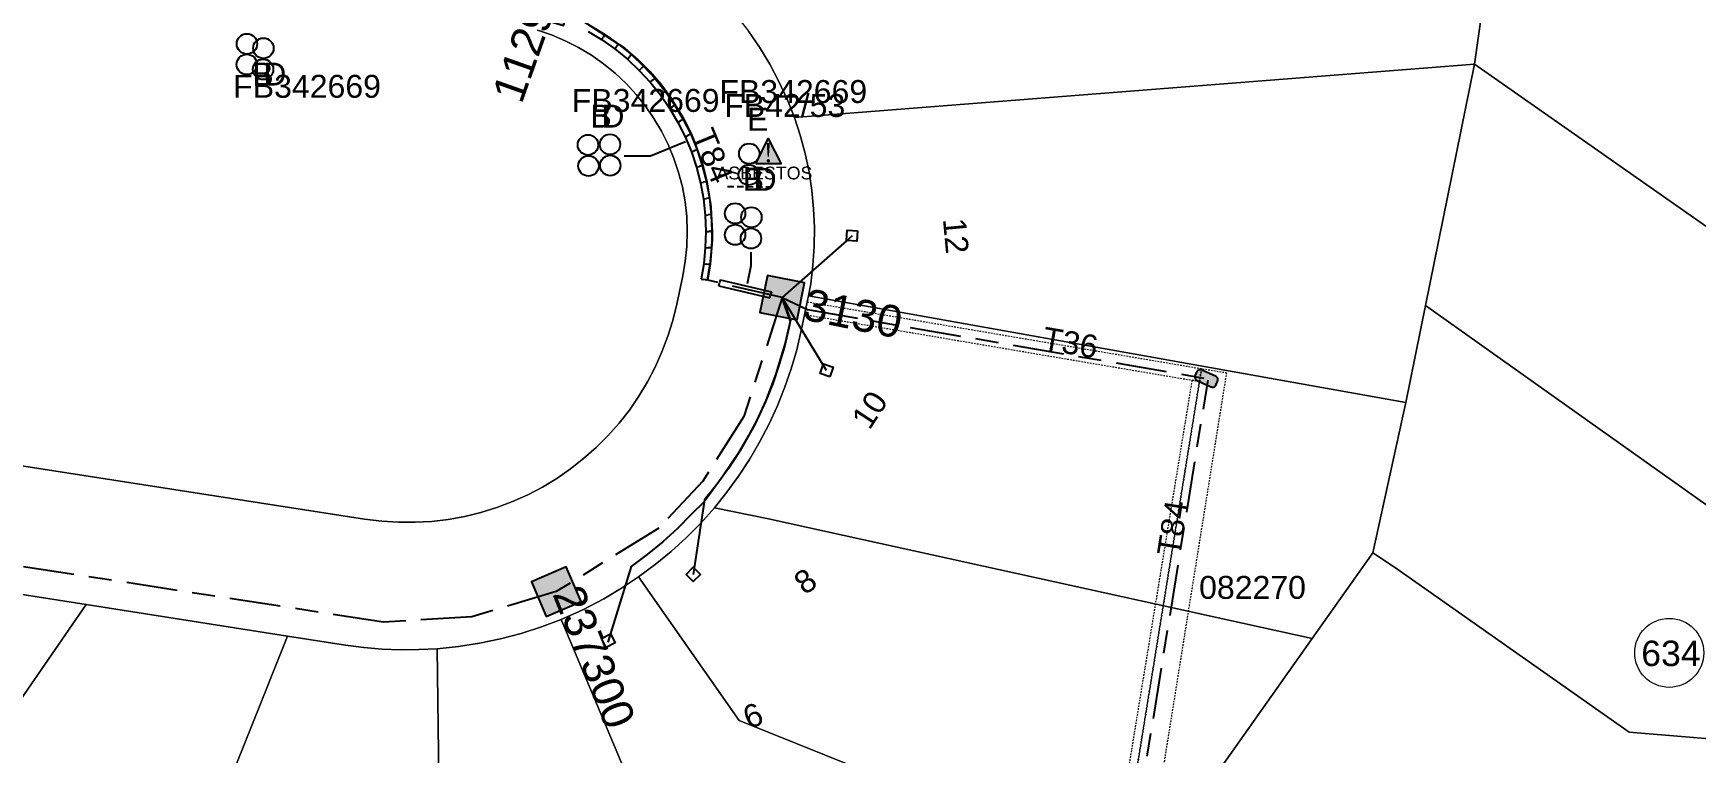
# Model space of a CAD drawing. Header units: metres. Extents: x 298214 to 299272, y 6265564 to 6266203.
# Drawn here: x 298539 to 298669.6, y 6265805.3 to 6265861.8 of the extents above; entities that cross this region are included whole.
import ezdxf
from ezdxf.enums import TextEntityAlignment as Align

# ---------------------------------------------------------------- set-up
doc = ezdxf.new("R2010")
doc.units = ezdxf.units.M
for name, pattern in [('Cable Exist UG', [8.2, 4, -1.2, 1.8, -1.2]), ('DASHED', [0.75, 0.5, -0.25]), ('HIDDEN', [0.375, 0.25, -0.125]), ('HIDDEN2', [0.1875, 0.125, -0.0625])]:
    doc.linetypes.add(name, pattern=pattern)
doc.layers.get('0').update_dxf_attribs({"color": 6})
for name, color, linetype, lineweight in [('Cadastre Land Parcels_SP_EXT', 9, 'Continuous', 5), ('Cadastre Other Property_SP_EXT', 9, 'HIDDEN', 5), ('Cadastre Roads_SP_EXT', 9, 'Continuous', 5)]:
    doc.layers.add(name, color=color, linetype=linetype, lineweight=lineweight)
for name, color, linetype in [('Duct_SP_EXT', 7, 'Continuous'), ('Equip_LV_EXT', 7, 'Continuous'), ('Mains_LV_EXT', 7, 'Continuous'), ('Mains_LV_SL_EXT', 7, 'Continuous'), ('Services_SP_EXT', 7, 'Continuous'), ('SupportsUG_SP_LV_EXT', 7, 'Continuous'), ('SupportsUG_SP_LV_SL_EXT', 7, 'Continuous')]:
    doc.layers.add(name, color=color, linetype=linetype)
doc.layers.add('UNKNOWN_FEATURES', color=1, linetype='DASHED', plot=False)
doc.styles.add('COLUMN_LABEL', font='arial.ttf')
doc.styles.add('iecARIAL', font='arial.ttf', dxfattribs={"height": 2})
doc.styles.add('iecNAME', font='times.ttf')
doc.styles.add('POLE_LABEL', font='arial.ttf')
doc.styles.get("Standard").update_dxf_attribs({"font": 'arial.ttf'})

# ---------------------------------------------------------------- blocks, each defined once
blk = doc.blocks.new('COLUMN_EXT')
blk.add_hatch(color=256).paths.add_polyline_path([(-1.49, 1.48), (-1.49, -1.49), (1.48, -1.49), (1.48, 1.48)])
blk.add_lwpolyline([(-1.49, -1.49), (1.48, -1.49), (1.48, 1.48), (-1.49, 1.48)], close=True)
for tag, height, style, flags, p in [('ASSET_NUM', 2.5, 'COLUMN_LABEL', 8, (2, 2)), ('STRUCTURE_PLANT_NUMBER', 0.2, 'POLE_LABEL', 9, (1.81, 0.03)), ('STREET_CODE', 0.2, 'COLUMN_LABEL', 9, (1.81, -0.2))]:
    blk.add_attdef(tag, text='', height=height, dxfattribs=dict(style=style, flags=flags)).set_placement(p, align=Align.MIDDLE_LEFT)
at = {"flags": 9}
for tag, p in [('COLUMN_TYPE', (1.81, -0.4)), ('OWNED_BY', (1.81, -0.6)), ('STATE', (1.81, -0.8)), ('USAGE', (1.81, -1)), ('LEGEND', (1.81, -1.2)), ('LOCATION', (1.81, -1.4)), ('STREETNAME', (1.81, -1.6)), ('SUBURB', (1.81, -1.8)), ('NOTES', (1.81, -2))]:
    blk.add_attdef(tag, text='', height=0.2, dxfattribs=at).set_placement(p, align=Align.MIDDLE_LEFT)
at = {"flags": 1}
blk.add_attdef('Z', (1.81, -2.35), '', height=0.2, dxfattribs=at)
blk = doc.blocks.new('PILLAR_EXT')
blk.add_hatch(color=256).paths.add_polyline_path([(-2.475, 0.99), (-2.475, -0.99), (2.475, -0.99), (2.475, 0.99)])
blk.add_lwpolyline([(-2.475, -0.99), (2.475, -0.99), (2.475, 0.99), (-2.475, 0.99)], close=True)
at = {"style": 'iecARIAL', "flags": 8}
blk.add_attdef('ASSET_NUM', (1.5, 3.5), '', height=2.5, dxfattribs=at)
for tag, p, flags in [('OWNED_BY', (0, -0.2), 9), ('STATE', (0, -0.4), 9), ('SUPPORT_TYPE', (0, -0.6), 9), ('USAGE', (0, -0.8), 9), ('LEGEND', (0, -1), 9), ('LOCATION', (0, -1.2), 9), ('NOTES', (0, -1.4), 9), ('STREETNAME', (0, -1.8), 9), ('SUBURB', (0, -2), 1), ('PARENT', (0, -1.6), 9)]:
    blk.add_attdef(tag, p, '', height=0.2, dxfattribs=dict(flags=flags))
blk = doc.blocks.new('DUCT_EXT')
blk.add_circle((0, 0.8), 0.8)
at = {"flags": 1}
blk.add_attdef('Z', (0, 0), '', height=0.2, dxfattribs=at)
at = {"flags": 9}
for tag, p in [('DUCT_CODE', (0, 0)), ('XSECT_TYPE', (0, -0.2)), ('STATE', (0, -0.6)), ('FB_REFERENCE', (0, -0.4)), ('NOTES', (0, -0.8))]:
    blk.add_attdef(tag, text='', height=0.2, dxfattribs=at).set_placement(p, align=Align.MIDDLE_LEFT)
blk = doc.blocks.new('CCP_EXT')
at = {"flags": 9}
for tag, p in [('LEGEND', (0, -1.4)), ('STATE', (0, -1.8)), ('LIFE_SUPPORT', (0, -1.6)), ('NOTES', (0, -2))]:
    blk.add_attdef(tag, text='', height=0.2, dxfattribs=at).set_placement(p, align=Align.MIDDLE_LEFT)
blk.add_wipeout([(0, 0.57), (0.57, 0), (0, -0.57), (-0.57, 0)])
blk.add_lwpolyline([(-0.57, 0), (0, 0.57), (0.57, 0), (0, -0.57), (-0.57, 0)])
at = {"flags": 1}
blk.add_attdef('Z', (0, 0), '', height=0.2, dxfattribs=at)
at = {"flags": 9}
for tag, p in [('CCP_TYPE', (0, 0)), ('CONSTRUCTED_VOLTAGE', (0, -0.2)), ('OPERATING_VOLTAGE', (0, -0.6)), ('ORIENTATION', (0, -0.8)), ('OWNED_BY', (0, -1)), ('NO_PHASES', (0, -0.4)), ('USAGE', (0, -1.2))]:
    blk.add_attdef(tag, text='', height=0.2, dxfattribs=at).set_placement(p, align=Align.MIDDLE_LEFT)
blk = doc.blocks.new('LV_STJ_EXT')
h = blk.add_hatch(color=256)
edge = h.paths.add_edge_path()
edge.add_ellipse((-0.59, 0.13), major_axis=(0.226, 0.226), ratio=1, start_angle=45, end_angle=135)
edge.add_line((-0.91, 0.13), (-0.91, -0.13))
edge.add_ellipse((-0.59, -0.13), major_axis=(0.226, 0.226), ratio=1, start_angle=135, end_angle=225)
edge.add_line((-0.59, -0.45), (0.59, -0.45))
edge.add_ellipse((0.59, -0.13), major_axis=(-0.226, 0.226), ratio=1, start_angle=135, end_angle=225)
edge.add_line((0.91, -0.13), (0.91, 0.13))
edge.add_ellipse((0.59, 0.13), major_axis=(-0.226, 0.226), ratio=1, start_angle=225, end_angle=315)
edge.add_line((0.59, 0.45), (-0.59, 0.45))
blk.add_lwpolyline([(-0.91, 0.13), (-0.91, -0.13, 0.414214), (-0.59, -0.45), (0.59, -0.45, 0.414214), (0.91, -0.13), (0.91, 0.13, 0.414214), (0.59, 0.45), (-0.59, 0.45, 0.414214)], format="xyb", close=True)
at = {"flags": 1}
blk.add_attdef('Z', (0, 0), '', height=0.2, dxfattribs=at)
at = {"flags": 9}
for tag, p in [('ORIENTATION', (0, 0)), ('USAGE', (0, -0.2)), ('LEGEND', (0, -0.4)), ('NOTES', (0, -0.6))]:
    blk.add_attdef(tag, text='', height=0.2, dxfattribs=at).set_placement(p, align=Align.MIDDLE_LEFT)
blk = doc.blocks.new('WARNING_FEATURE_EXT')
h = blk.add_hatch(color=2)
h.dxf.hatch_style = 1
h.paths.add_polyline_path([(0, 1.99), (-0.99, 0), (1, 0)])
at = {"color": 18, "true_color": 0x000000}
blk.add_lwpolyline([(-0.99, 0), (0, 1.99), (1, 0)], close=True, dxfattribs=at)
at = {"color": 18, "true_color": 0x000000, "insert": (0, 0.87), "char_height": 1.5, "attachment_point": 5, "line_spacing_factor": 1.5, "style": 'iecNAME'}
blk.add_mtext_dynamic_manual_height_columns('!', width=1.5, gutter_width=4, heights=[0], dxfattribs=at)
at = {"color": 2, "flags": 1}
for tag, p in [('STATE', (1.19, 2.01)), ('HAZMAT_ID', (1.19, 0.72))]:
    blk.add_attdef(tag, p, '', height=0.8, dxfattribs=at)
at = {"color": 2}
blk.add_attdef('WARNING_TYPE', text='', height=1, dxfattribs=at).set_placement((-4.07, -1.22), (4.88, -1.22), align=Align.ALIGNED)
at = {"color": 2, "flags": 1}
blk.add_attdef('WARNING_DESC', text='', height=0.8, dxfattribs=at).set_placement((1.19, -0.56), align=Align.MIDDLE_CENTER)

msp = doc.modelspace()

# ---------------------------------------------------------------- linework, layer by layer
at = {"layer": 'Cadastre Land Parcels_SP_EXT', "linetype": 'Continuous'}
for points in [[(298592.15, 6265865.39), (298593.23, 6265864.29), (298594.25, 6265863.14), (298595.2, 6265861.92), (298596.07, 6265860.66), (298596.88, 6265859.34), (298597.6, 6265857.98), (298598.25, 6265856.58), (298598.81, 6265855.15), (298652.21, 6265859.33), (298655.13, 6265879.93), (298656.09, 6265886.65), (298653.02, 6265887.9), (298592.15, 6265865.39)], [(298652.21, 6265859.33), (298692.36, 6265831.22), (298698.77, 6265840.03), (298699.65, 6265841.18), (298700.59, 6265842.27), (298701.59, 6265843.31), (298702.64, 6265844.3), (298703.75, 6265845.22), (298704.32, 6265845.65), (298655.13, 6265879.93), (298652.21, 6265859.33)], [(298598.81, 6265855.15), (298599.27, 6265853.75), (298599.65, 6265852.33), (298599.96, 6265850.89), (298600.18, 6265849.43), (298600.32, 6265847.97), (298600.39, 6265846.5), (298600.37, 6265845.02), (298600.27, 6265843.56), (298600.09, 6265842.09), (298599.91, 6265841.15), (298646.83, 6265832.78), (298648.37, 6265840.39), (298652.21, 6265859.33), (298598.81, 6265855.15)], [(298648.37, 6265840.39), (298683.29, 6265815.59), (298683.69, 6265816.97), (298684.15, 6265818.32), (298684.69, 6265819.64), (298685.3, 6265820.93), (298685.98, 6265822.19), (298686.72, 6265823.41), (298687.54, 6265824.59), (298692.36, 6265831.22), (298652.21, 6265859.33), (298648.37, 6265840.39)], [(298644.22, 6265820.97), (298646.83, 6265832.78), (298599.91, 6265841.15), (298599.87, 6265840.9), (298599.82, 6265840.65), (298599.35, 6265838.43), (298598.99, 6265836.9), (298598.55, 6265835.4), (298598.04, 6265833.92), (298597.46, 6265832.46), (298596.81, 6265831.04), (298596.08, 6265829.65), (298595.29, 6265828.3), (298594.43, 6265826.99), (298593.51, 6265825.72), (298592.53, 6265824.5), (298596.77, 6265823.63), (298601.41, 6265822.62), (298639.47, 6265814.24), (298644.22, 6265820.97)], [(298644.22, 6265820.97), (298645.94, 6265819.84), (298664.36, 6265806.89), (298682.69, 6265805.36), (298682.53, 6265806.83), (298682.45, 6265808.3), (298682.46, 6265809.77), (298682.55, 6265811.24), (298682.71, 6265812.7), (298682.96, 6265814.16), (298683.29, 6265815.59), (298648.37, 6265840.39), (298646.83, 6265832.78), (298644.22, 6265820.97)], [(298586.57, 6265819.08), (298594.46, 6265807.79), (298625.97, 6265795.13), (298639.47, 6265814.24), (298601.41, 6265822.62), (298596.77, 6265823.63), (298592.53, 6265824.5), (298591.45, 6265823.3), (298590.31, 6265822.15), (298589.12, 6265821.06), (298587.87, 6265820.04), (298586.57, 6265819.08)], [(298543.2, 6265816.9), (298523.43, 6265819.99), (298505.78, 6265794.4), (298525.54, 6265791.32), (298543.2, 6265816.9)], [(298707.4, 6265740.85), (298665.49, 6265766.77), (298682.39, 6265794), (298685.98, 6265795.69), (298685.28, 6265796.98), (298684.66, 6265798.31), (298684.11, 6265799.68), (298683.64, 6265801.06), (298683.24, 6265802.48), (298682.93, 6265803.91), (298682.69, 6265805.36), (298664.36, 6265806.89), (298645.94, 6265819.84), (298644.22, 6265820.97), (298639.47, 6265814.24), (298625.97, 6265795.13), (298623.77, 6265792.05), (298594.69, 6265782.01), (298571.29, 6265773.92), (298633.08, 6265735.8), (298684.65, 6265703.98), (298707.4, 6265740.85)], [(298580.5, 6265815.74), (298594.69, 6265782.01), (298623.77, 6265792.05), (298625.97, 6265795.13), (298594.46, 6265807.79), (298586.57, 6265819.08), (298585.23, 6265818.18), (298583.84, 6265817.36), (298582.19, 6265816.5), (298580.5, 6265815.74)], [(298559.01, 6265814.43), (298543.2, 6265816.9), (298525.54, 6265791.32), (298528.66, 6265790.83), (298531.42, 6265790.36), (298534.17, 6265789.81), (298536.9, 6265789.19), (298539.62, 6265788.5), (298542.32, 6265787.73), (298544.99, 6265786.88), (298547.64, 6265785.97), (298559.01, 6265814.43)], [(298594.69, 6265782.01), (298580.5, 6265815.74), (298578.94, 6265815.15), (298577.35, 6265814.63), (298575.73, 6265814.2), (298574.09, 6265813.86), (298572.44, 6265813.6), (298570.77, 6265813.43), (298571.02, 6265793.05), (298569.1, 6265775.26), (298571.29, 6265773.92), (298594.69, 6265782.01)], [(298570.77, 6265813.43), (298569.33, 6265813.36), (298567.88, 6265813.35), (298566.43, 6265813.41), (298564.99, 6265813.53), (298563.55, 6265813.72), (298559.01, 6265814.43), (298547.64, 6265785.97), (298550.45, 6265784.9), (298553.23, 6265783.76), (298555.97, 6265782.53), (298558.68, 6265781.22), (298561.34, 6265779.84), (298563.97, 6265778.38), (298566.55, 6265776.84), (298569.1, 6265775.26), (298571.02, 6265793.05), (298570.77, 6265813.43)]]:
    msp.add_lwpolyline(points, close=True, dxfattribs=at)
msp.add_lwpolyline([(298512.7, 6265831.74), (298565.05, 6265823.61), (298566.4, 6265823.45), (298567.71, 6265823.36), (298569.02, 6265823.36), (298570.33, 6265823.43), (298571.63, 6265823.59), (298572.92, 6265823.82), (298574.19, 6265824.13), (298575.44, 6265824.52), (298576.67, 6265824.99), (298577.87, 6265825.52), (298579.03, 6265826.13), (298580.15, 6265826.81), (298581.23, 6265827.55), (298582.26, 6265828.36), (298583.25, 6265829.23), (298584.17, 6265830.16), (298585.04, 6265831.14), (298585.85, 6265832.18), (298586.59, 6265833.26), (298587.27, 6265834.38), (298587.87, 6265835.54), (298588.41, 6265836.74), (298588.87, 6265837.97), (298589.26, 6265839.22), (298589.57, 6265840.49), (298590.04, 6265842.71), (298590.24, 6265843.87), (298590.36, 6265845.03), (298590.39, 6265846.21), (298590.35, 6265847.38), (298590.22, 6265848.54), (298590.01, 6265849.7), (298589.72, 6265850.83), (298589.35, 6265851.94), (298588.9, 6265853.03), (298588.38, 6265854.07), (298587.78, 6265855.08), (298587.11, 6265856.05), (298586.38, 6265856.96), (298585.59, 6265857.82), (298584.73, 6265858.63), (298583.83, 6265859.37), (298582.87, 6265860.04), (298581.86, 6265860.65), (298580.82, 6265861.18), (298579.74, 6265861.64), (298578.63, 6265862.02)], dxfattribs=at)
at = {"layer": 'Cadastre Land Parcels_SP_EXT'}
msp.add_circle((298667.51, 6265813.11), 2.71, dxfattribs=at)
at = {"layer": 'Cadastre Other Property_SP_EXT', "linetype": 'HIDDEN2'}
for points in [[(298630.03, 6265834.52), (298623.04, 6265791.81), (298623.77, 6265792.06), (298630.62, 6265834.42), (298630.03, 6265834.52)], [(298630.78, 6265835.4), (298623.77, 6265792.06), (298625.7, 6265791.01), (298632.76, 6265835.08), (298630.78, 6265835.4)]]:
    msp.add_lwpolyline(points, close=True, dxfattribs=at)
at = {"layer": 'Cadastre Roads_SP_EXT', "linetype": 'Continuous'}
msp.add_lwpolyline([(298578.63, 6265862.02), (298579.74, 6265861.64), (298580.82, 6265861.18), (298581.86, 6265860.65), (298582.87, 6265860.04), (298583.83, 6265859.37), (298584.73, 6265858.63), (298585.59, 6265857.82), (298586.38, 6265856.96), (298587.11, 6265856.05), (298587.78, 6265855.08), (298588.38, 6265854.07), (298588.9, 6265853.03), (298589.35, 6265851.94), (298589.72, 6265850.83), (298590.01, 6265849.7), (298590.22, 6265848.54), (298590.35, 6265847.38), (298590.39, 6265846.21), (298590.36, 6265845.03), (298590.24, 6265843.87), (298590.04, 6265842.71), (298589.57, 6265840.49), (298589.26, 6265839.22), (298588.87, 6265837.97), (298588.41, 6265836.74), (298587.87, 6265835.54), (298587.27, 6265834.38), (298586.59, 6265833.26), (298585.85, 6265832.18), (298585.04, 6265831.14), (298584.17, 6265830.16), (298583.25, 6265829.23), (298582.26, 6265828.36), (298581.23, 6265827.55), (298580.15, 6265826.81), (298579.03, 6265826.13), (298577.87, 6265825.52), (298576.67, 6265824.99), (298575.44, 6265824.52), (298574.19, 6265824.13), (298572.92, 6265823.82), (298571.63, 6265823.59), (298570.33, 6265823.43), (298569.02, 6265823.36), (298567.71, 6265823.36), (298566.4, 6265823.45), (298565.05, 6265823.61), (298512.7, 6265831.74)], dxfattribs=at)
at = {"layer": 'Duct_SP_EXT'}
for p, q in [((298582.62, 6265861.9), (298583.66, 6265861.27)), ((298582.86, 6265862.31), (298583.93, 6265861.67)), ((298583.66, 6265861.27), (298583.8, 6265861.47)), ((298583.66, 6265861.27), (298584.71, 6265860.53)), ((298583.93, 6265861.67), (298583.8, 6265861.47)), ((298583.93, 6265861.67), (298585, 6265860.92)), ((298584.71, 6265860.53), (298584.85, 6265860.72)), ((298584.71, 6265860.53), (298585.7, 6265859.73)), ((298585, 6265860.92), (298584.85, 6265860.72)), ((298585, 6265860.92), (298586.01, 6265860.09)), ((298585.7, 6265859.73), (298585.85, 6265859.91)), ((298585.7, 6265859.73), (298586.62, 6265858.85)), ((298586.01, 6265860.09), (298585.85, 6265859.91)), ((298586.01, 6265860.09), (298586.97, 6265859.19)), ((298586.97, 6265859.19), (298586.8, 6265859.02)), ((298586.97, 6265859.19), (298587.85, 6265858.23)), ((298586.62, 6265858.85), (298586.8, 6265859.02)), ((298586.62, 6265858.85), (298587.49, 6265857.92)), ((298587.49, 6265857.92), (298587.67, 6265858.07)), ((298587.49, 6265857.92), (298588.29, 6265856.92)), ((298587.85, 6265858.23), (298587.67, 6265858.07)), ((298587.85, 6265858.23), (298588.67, 6265857.21)), ((298588.29, 6265856.92), (298588.48, 6265857.06)), ((298588.29, 6265856.92), (298589.01, 6265855.87)), ((298588.67, 6265857.21), (298588.48, 6265857.06)), ((298588.67, 6265857.21), (298589.41, 6265856.13)), ((298589.01, 6265855.87), (298589.21, 6265856)), ((298589.01, 6265855.87), (298589.66, 6265854.77)), ((298589.41, 6265856.13), (298589.21, 6265856)), ((298589.41, 6265856.13), (298590.08, 6265855)), ((298589.66, 6265854.77), (298589.87, 6265854.89)), ((298589.66, 6265854.77), (298590.23, 6265853.63)), ((298590.08, 6265855), (298589.87, 6265854.89)), ((298590.08, 6265855), (298590.67, 6265853.83)), ((298590.23, 6265853.63), (298590.45, 6265853.73)), ((298590.23, 6265853.63), (298590.72, 6265852.45)), ((298590.67, 6265853.83), (298590.45, 6265853.73)), ((298590.67, 6265853.83), (298591.17, 6265852.62)), ((298590.72, 6265852.45), (298590.94, 6265852.54)), ((298591.17, 6265852.62), (298590.94, 6265852.54)), ((298591.17, 6265852.62), (298591.58, 6265851.38)), ((298590.72, 6265852.45), (298591.12, 6265851.24)), ((298591.12, 6265851.24), (298591.35, 6265851.31)), ((298591.12, 6265851.24), (298591.44, 6265850.01)), ((298591.58, 6265851.38), (298591.35, 6265851.31)), ((298591.58, 6265851.38), (298591.91, 6265850.11)), ((298591.44, 6265850.01), (298591.67, 6265850.06)), ((298591.44, 6265850.01), (298591.66, 6265848.75)), ((298591.91, 6265850.11), (298591.67, 6265850.06)), ((298591.91, 6265850.11), (298592.14, 6265848.82)), ((298591.66, 6265848.75), (298591.9, 6265848.79)), ((298591.66, 6265848.75), (298591.8, 6265847.49)), ((298592.14, 6265848.82), (298591.9, 6265848.79)), ((298592.14, 6265848.82), (298592.28, 6265847.52)), ((298591.8, 6265847.49), (298592.04, 6265847.5)), ((298591.8, 6265847.49), (298591.85, 6265846.21)), ((298592.28, 6265847.52), (298592.04, 6265847.5)), ((298592.28, 6265847.52), (298592.34, 6265846.21)), ((298591.85, 6265846.21), (298591.81, 6265844.94)), ((298591.85, 6265846.21), (298592.1, 6265846.21)), ((298592.34, 6265846.21), (298592.1, 6265846.21)), ((298592.34, 6265846.21), (298592.29, 6265844.91)), ((298591.81, 6265844.94), (298591.69, 6265843.67)), ((298591.81, 6265844.94), (298592.05, 6265844.92)), ((298592.29, 6265844.91), (298592.05, 6265844.92)), ((298592.29, 6265844.91), (298592.16, 6265843.6)), ((298591.69, 6265843.67), (298591.48, 6265842.46)), ((298591.69, 6265843.67), (298591.92, 6265843.64)), ((298592.16, 6265843.6), (298591.92, 6265843.64)), ((298592.16, 6265843.6), (298591.95, 6265842.38)), ((298591.48, 6265842.46), (298591.71, 6265842.42)), ((298591.95, 6265842.38), (298591.71, 6265842.42)), ((298592.88, 6265841.92), (298592.93, 6265842.16)), ((298592.99, 6265842.39), (298592.93, 6265842.16)), ((298592.99, 6265842.39), (298597, 6265841.46)), ((298592.88, 6265841.92), (298596.89, 6265840.99)), ((298596.89, 6265840.99), (298596.94, 6265841.22)), ((298597, 6265841.46), (298596.94, 6265841.22))]:
    msp.add_line(p, q, dxfattribs=at)
for points in [[(298585.43, 6265852.13), (298587.5, 6265852.13), (298590.25, 6265853.26)], [(298595.38, 6265844.58), (298595.38, 6265843.49), (298595.1, 6265842.08)]]:
    msp.add_lwpolyline(points, dxfattribs=at)
at = {"layer": 'Mains_LV_EXT', "linetype": 'Cable Exist UG'}
msp.add_lwpolyline([(298597.85, 6265841.01), (298592.01, 6265842.37), (298592.22, 6265843.62), (298592.38, 6265845.58), (298592.28, 6265848.16), (298591.97, 6265850.1), (298591.63, 6265851.42), (298590.99, 6265853.21), (298590.72, 6265853.86), (298590.12, 6265855.05), (298589.1, 6265856.69), (298588.31, 6265857.76), (298587.46, 6265858.75), (298586.53, 6265859.68), (298585.53, 6265860.56), (298581.66, 6265863.06), (298578.54, 6265864.07)], dxfattribs=at)
at = {"layer": 'Mains_LV_SL_EXT', "linetype": 'Cable Exist UG'}
msp.add_lwpolyline([(298580.11, 6265817.92), (298573.48, 6265815.93), (298566.54, 6265815.52), (298503.97, 6265825.15)], dxfattribs=at)
at = {"layer": 'UNKNOWN_FEATURES'}
msp.add_lwpolyline([(298593.56, 6265849.73), (298596.9, 6265849.71)], dxfattribs=at)

# ---------------------------------------------------------------- block references
at = {"layer": 'Duct_SP_EXT'}
for p in [(298555.82, 6265860.13), (298557.11, 6265859.79), (298555.81, 6265858.52), (298557.09, 6265858.13), (298582.6, 6265852.2), (298584.33, 6265852.24), (298595.26, 6265851.51), (298582.64, 6265850.55), (298584.35, 6265850.58), (298595.23, 6265849.84), (298594.15, 6265846.82), (298595.43, 6265846.51), (298594.15, 6265845.14), (298595.4, 6265844.85)]:
    msp.add_blockref('DUCT_EXT', p, dxfattribs=at)
ref = msp.add_blockref('WARNING_FEATURE_EXT', (298596.76, 6265851.51), dxfattribs=at)
ref.add_attrib('WARNING_TYPE', 'ASBESTOS', (298592.69, 6265850.29), dxfattribs={"layer": '0', "color": 2, "height": 1})
at = {"layer": 'Equip_LV_EXT', "rotation": 336.0044499383242}
msp.add_blockref('LV_STJ_EXT', (298631.16, 6265834.66), dxfattribs=at)
at = {"layer": 'SupportsUG_SP_LV_EXT'}
ref = msp.add_blockref('PILLAR_EXT', (298578.59, 6265864.03), dxfattribs=dict(at, rotation=343.5180670370995))
ref.add_attrib('ASSET_NUM', '112973', dxfattribs={"layer": '0', "height": 2.5, "rotation": 70.5208, "style": 'iecARIAL'}).set_placement((298580.09, 6265867.53), align=Align.MIDDLE_RIGHT)
at = {"layer": 'SupportsUG_SP_LV_SL_EXT'}
ref = msp.add_blockref('COLUMN_EXT', (298597.85, 6265841.01), dxfattribs=dict(at, rotation=78.64564209056525))
ref.add_attrib('ASSET_NUM', '3130', dxfattribs={"layer": '0', "height": 2.5, "rotation": 348.609, "style": 'COLUMN_LABEL'}).set_placement((298599.85, 6265841.76), align=Align.TOP_LEFT)
ref = msp.add_blockref('COLUMN_EXT', (298580.11, 6265817.92), dxfattribs=dict(at, rotation=23.07128234156533))
ref.add_attrib('ASSET_NUM', '237300', dxfattribs={"layer": '0', "height": 2.5, "rotation": 291.665, "style": 'COLUMN_LABEL'}).set_placement((298582.11, 6265818.67), align=Align.TOP_LEFT)

# ---------------------------------------------------------------- texts
at = {"layer": 'Cadastre Land Parcels_SP_EXT'}
for s, rotation, p in [('12', 275.2259, (298610.47, 6265847.17)), ('10', 56.7043, (298604.7, 6265830.54)), ('8', 36.1366, (298599.63, 6265817.6)), ('6', 22.4406, (298595.25, 6265807.09))]:
    msp.add_text(s, height=1.8, rotation=rotation, dxfattribs=at).set_placement(p)
msp.add_text('634', height=2, dxfattribs=at).set_placement((298665.31, 6265812.07))
at = {"layer": 'Cadastre Other Property_SP_EXT'}
msp.add_text('082270', height=1.8, dxfattribs=at).set_placement((298630.59, 6265817.35))
at = {"layer": 'Duct_SP_EXT'}
for s, p in [('B', (298556.24, 6265857.66)), ('D', (298557.1, 6265857.66)), ('FB342669', (298554.74, 6265856.7)), ('FB342669', (298592.92, 6265856.29)), ('FB342669', (298581.33, 6265855.59)), ('FB42/53', (298593.3, 6265855.19)), ('B', (298582.79, 6265854.36)), ('D', (298583.65, 6265854.36)), ('E', (298595.08, 6265854.11)), ('B', (298594.74, 6265849.4)), ('D', (298595.6, 6265849.4))]:
    msp.add_text(s, height=1.8, dxfattribs=at).set_placement(p)
at = {"layer": 'Mains_LV_EXT'}
for s, rotation, p in [('T84', 292.4552, (298590.74, 6265853.81)), ('T36', 350.2612, (298618.19, 6265836.95)), ('T84', 80.966, (298629.05, 6265820.63))]:
    msp.add_text(s, height=1.8, rotation=rotation, dxfattribs=at).set_placement(p)

# ---------------------------------------------------------------- next in the draw order: block references
at = {"layer": 'Services_SP_EXT'}
for p, rotation in [((298603.34, 6265845.87), 221.5021359352858), ((298601.34, 6265835.29), 116.6762569186277), ((298584.2, 6265814.07), 72.9393819786134)]:
    msp.add_blockref('CCP_EXT', p, dxfattribs=dict(at, rotation=rotation))
msp.add_blockref('CCP_EXT', (298590.87, 6265819.27), dxfattribs=at)

# ---------------------------------------------------------------- next in the draw order: linework, layer by layer
at = {"layer": 'Cadastre Other Property_SP_EXT', "linetype": 'HIDDEN2'}
msp.add_lwpolyline([(298599.82, 6265840.65), (298599.61, 6265839.68), (298630.62, 6265834.42), (298630.78, 6265835.4), (298599.82, 6265840.65)], close=True, dxfattribs=at)
at = {"layer": 'Cadastre Roads_SP_EXT', "linetype": 'Continuous'}
msp.add_lwpolyline([(298523.43, 6265819.99), (298543.2, 6265816.9), (298559.01, 6265814.43), (298563.55, 6265813.72), (298564.99, 6265813.53), (298566.43, 6265813.41), (298567.88, 6265813.35), (298569.33, 6265813.36), (298570.77, 6265813.43), (298572.44, 6265813.6), (298574.09, 6265813.86), (298575.73, 6265814.2), (298577.35, 6265814.63), (298578.94, 6265815.15), (298580.5, 6265815.74), (298582.19, 6265816.5), (298583.84, 6265817.36), (298585.23, 6265818.18), (298586.57, 6265819.08), (298587.87, 6265820.04), (298589.12, 6265821.06), (298590.31, 6265822.15), (298591.45, 6265823.3), (298592.53, 6265824.5), (298593.51, 6265825.72), (298594.43, 6265826.99), (298595.29, 6265828.3), (298596.08, 6265829.65), (298596.81, 6265831.04), (298597.46, 6265832.46), (298598.04, 6265833.92), (298598.55, 6265835.4), (298598.99, 6265836.9), (298599.35, 6265838.43), (298599.82, 6265840.65), (298599.91, 6265841.15), (298600.09, 6265842.09), (298600.27, 6265843.56), (298600.37, 6265845.02), (298600.39, 6265846.5), (298600.32, 6265847.97), (298600.18, 6265849.43), (298599.96, 6265850.89), (298599.65, 6265852.33), (298599.27, 6265853.75), (298598.81, 6265855.15), (298598.25, 6265856.58), (298597.6, 6265857.98), (298596.88, 6265859.34), (298596.07, 6265860.66), (298595.2, 6265861.92)], dxfattribs=at)
at = {"layer": 'Mains_LV_EXT', "linetype": 'Cable Exist UG'}
for points in [[(298597.85, 6265841.01), (298599.83, 6265840.06), (298631.16, 6265834.66)], [(298581.48, 6265770.94), (298579.58, 6265770.46), (298573.42, 6265774.18), (298624.38, 6265791.77), (298631.29, 6265834.51)]]:
    msp.add_lwpolyline(points, dxfattribs=at)
at = {"layer": 'Mains_LV_SL_EXT', "linetype": 'Cable Exist UG'}
msp.add_lwpolyline([(298597.86, 6265841.02), (298594.85, 6265831.68), (298591.61, 6265826.59), (298588.17, 6265822.9), (298580.11, 6265817.92)], dxfattribs=at)
at = {"layer": 'Services_SP_EXT'}
for points in [[(298603.34, 6265845.87), (298597.85, 6265841.01)], [(298597.82, 6265840.97), (298598.48, 6265839.14), (298598.09, 6265837.42), (298597.36, 6265835.01), (298596.56, 6265832.92), (298595.69, 6265831.05), (298594.55, 6265829.01), (298593.14, 6265826.91), (298591.73, 6265824.97), (298590.74, 6265824.01), (298590.74, 6265824.01), (298589.62, 6265822.88), (298588.47, 6265821.82), (298587.26, 6265820.83), (298585.98, 6265819.88), (298584.16, 6265813.96)], [(298597.86, 6265841.02), (298598.5, 6265839.24), (298598.5, 6265839.24), (298598.38, 6265838.64), (298598.02, 6265837.16), (298597.6, 6265835.7), (298597.11, 6265834.27), (298596.54, 6265832.86), (298595.91, 6265831.48), (298595.21, 6265830.14), (298594.44, 6265828.83), (298593.61, 6265827.56), (298592.72, 6265826.33), (298591.75, 6265825.13), (298590.87, 6265819.26)], [(298601.34, 6265835.29), (298597.86, 6265841.02)]]:
    msp.add_lwpolyline(points, dxfattribs=at)

doc.saveas('drawing.dxf')
